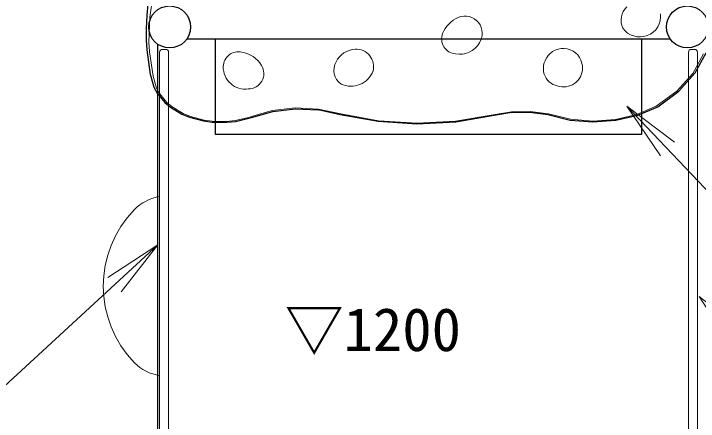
# Model space of a CAD drawing. Units: millimetres at full size, sheet at 1:50; details may follow other scales. Extents: x 750 to 20250, y 750 to 14100.
# Drawn here: x 4142 to 5596, y 10957 to 11822 of the extents above; entities that cross this region are included whole.
import ezdxf
from ezdxf.enums import TextEntityAlignment as Align

# ---------------------------------------------------------------- set-up
doc = ezdxf.new("R2010")
doc.units = ezdxf.units.MM
doc.header["$LTSCALE"] = 50
for name, color, linetype, lineweight in [('D-STR-1', 1, 'Continuous', 25), ('D-STR-2', 82, 'Continuous', 13), ('D-STR-3', 251, 'Continuous', 9), ('D-STR-HTXT', 7, 'Continuous', 13), ('D-STR-TXT', 7, 'Continuous', 13)]:
    doc.layers.add(name, color=color, linetype=linetype, lineweight=lineweight)
doc.styles.add('ＭＳ ゴシック', font='')
doc.styles.get('ＭＳ ゴシック').set_extended_font_data('MS Gothic')

# ---------------------------------------------------------------- blocks, each defined once
blk = doc.blocks.new('open_arrow')
at = {"color": 0, "linetype": 'Continuous', "lineweight": -2}
blk.add_lwpolyline([(7.5, 1.25), (0, 0), (7.5, -1.25)], dxfattribs=at)

msp = doc.modelspace()

# ---------------------------------------------------------------- linework, layer by layer
at = {"layer": 'D-STR-1'}
for p, q in [((4509.89, 11769.36), (5536.14, 11769.36)), ((4448.02, 10731.23), (4448.02, 11757.48)), ((4739.9, 11620.81), (4788.71, 11618.43)), ((5199.53, 11612.56), (5238.34, 11613.25))]:
    msp.add_line(p, q, dxfattribs=at)
for points in [[(4426.75, 11843.37), (4424.71, 11819.46), (4422.84, 11790.46), (4423.03, 11766.49), (4424.22, 11745.65), (4431.79, 11693.48), (4432.08, 11692.2), (4439.47, 11666.4), (4446.17, 11654.05), (4446.94, 11653.12), (4463.03, 11633.92), (4475.06, 11623.9), (4499.22, 11609.55), (4515.27, 11602.9), (4544.78, 11595.02), (4563.03, 11592.51), (4563.21, 11592.5), (4594.47, 11591.97), (4594.58, 11591.98), (4612.98, 11593.87), (4647.06, 11602.1), (4691.97, 11615.27), (4739.93, 11620.81)], [(5238.27, 11613.24), (5276.17, 11608.37), (5323.57, 11596.85), (5372.26, 11592.92), (5372.26, 11592.92), (5420.72, 11596.45), (5421, 11596.47), (5467.53, 11607.33), (5509.9, 11625.13), (5554.51, 11657.75), (5588.93, 11696.05), (5589.69, 11696.96), (5612.58, 11739.48)], [(5199.67, 11612.56), (5162.16, 11606.36), (5081.32, 11592.6), (5081.12, 11592.59), (4998.48, 11588.29), (4998.47, 11588.29), (4915.73, 11593.54), (4835.29, 11608.19), (4788.49, 11618.44)]]:
    msp.add_lwpolyline(points, dxfattribs=at)
msp.add_lwpolyline([(4570.72, 11769.36), (5475.32, 11769.36), (5475.32, 11566.36), (4570.72, 11566.36)], close=True, dxfattribs=at)
for centre in [(4473.02, 11794.36), (5573.02, 11794.36)]:
    msp.add_circle(centre, 44.55, dxfattribs=at)
at = {"layer": 'D-STR-2'}
for p, q in [((4451.77, 11740.86), (4451.77, 10747.86)), ((4464.77, 11746.86), (4457.77, 11746.86)), ((4470.77, 10747.86), (4470.77, 11740.86)), ((5575.27, 11740.86), (5575.27, 10747.86)), ((5588.27, 11746.86), (5581.27, 11746.86)), ((5594.27, 10747.86), (5594.27, 11740.86))]:
    msp.add_line(p, q, dxfattribs=at)
for centre, start, end in [((4457.77, 11740.86), 90, 180), ((4464.77, 11740.86), 0, 90), ((5581.27, 11740.86), 90, 180), ((5588.27, 11740.86), 0, 90)]:
    msp.add_arc(centre, 6, start, end, dxfattribs=at)
at = {"layer": 'D-STR-3'}
msp.add_lwpolyline([(5607.07, 11737.6), (5584.59, 11695.84), (5550.7, 11658.13), (5506.77, 11626.01), (5465.52, 11608.71), (5419.99, 11598.07), (5372.28, 11594.6), (5324.64, 11598.45), (5277.53, 11609.91), (5238.62, 11614.92), (5199.08, 11614.23), (5160.57, 11607.85), (5080.57, 11594.24), (4998.51, 11589.98), (4916.56, 11595.17), (4836.87, 11609.69), (4789.35, 11620.07), (4739.73, 11622.49), (4690.64, 11616.82), (4644.7, 11603.35), (4641.01, 11602.14), (4611.98, 11595.48), (4594.18, 11593.65), (4563.66, 11594.16), (4546.01, 11596.59), (4517.45, 11604.22), (4501.93, 11610.65), (4478.56, 11624.53), (4466.92, 11634.23), (4451.36, 11652.79), (4444.92, 11664.67), (4437.72, 11689.86), (4430.21, 11741.65), (4429.03, 11762.35), (4430.69, 11814.93), (4437.37, 11859.52)], dxfattribs=at)
for centre, radius, start, end in [((5472.91, 11808), 40.8, 135.20653, 203.53388), ((5110.13, 11757.54), 61.6, 112.90118, 158.32308), ((5100.82, 11780.97), 36.4, 324.41779, 113.75333), ((5473.43, 11816.41), 42.61, 289.23882, 8.18237), ((5471.79, 11818.09), 44.75, 216.02804, 290.50863), ((5082.18, 11768.96), 31.42, 158.83901, 266.34328), ((5090, 11783.57), 46.96, 257.93379, 330.95263), ((4618.98, 11709.62), 32.16, 76.56078, 178.84289), ((4617.4, 11682.53), 59.08, 30.59236, 81.18678), ((4870.86, 11697.55), 49.92, 94.41763, 152.56073), ((4868.99, 11710.03), 37.34, 344.33009, 93.03458), ((5309.14, 11707.92), 40.99, 4.68106, 150.82951), ((5305.26, 11706.49), 38.4, 147.5841, 264.08937), ((4634.02, 11709.47), 47.16, 179.02307, 277.68729), ((4640.33, 11695.48), 32.75, 268.9122, 31.4968), ((4858.08, 11702.73), 36.22, 150.51664, 234.50085), ((5310.48, 11706.96), 39.74, 256.65772, 6.22211), ((4858.34, 11718.59), 50.05, 244.85647, 339.42916), ((4469.03, 11334.51), 101.44, 99.7971, 134.27428), ((4565.26, 11244.36), 233.24, 135.74079, 224.25921), ((4469.03, 11154.21), 101.44, 225.72572, 260.2029)]:
    msp.add_arc(centre, radius, start, end, dxfattribs=at)
at = {"layer": 'D-STR-HTXT'}
for points in [[(5444.27, 11626.08), (5928.2, 11118.59), (5944.87, 11118.59), (6879.24, 11118.59), (6412.06, 11118.59)], [(4448.02, 11332.2), (4057.37, 10973.64), (4040.71, 10973.64), (2628.96, 10973.64), (3334.83, 10973.64)]]:
    msp.add_lwpolyline(points, dxfattribs=at)

# ---------------------------------------------------------------- block references
at = {"layer": 'D-STR-HTXT', "xscale": 16.7, "yscale": 16.7}
for p, rotation in [((5444.27, 11626.08), 313.6), ((4448.02, 11332.2), 222.5), ((5598.02, 11222.26), 312.4)]:
    msp.add_blockref('open_arrow', p, dxfattribs=dict(at, rotation=rotation))

# ---------------------------------------------------------------- texts
at = {"layer": 'D-STR-TXT', "style": 'ＭＳ ゴシック'}
msp.add_text('▽1200', height=91.64, dxfattribs=at).set_placement((4717.56, 11078.99), align=Align.BOTTOM_LEFT)

doc.saveas('drawing.dxf')
